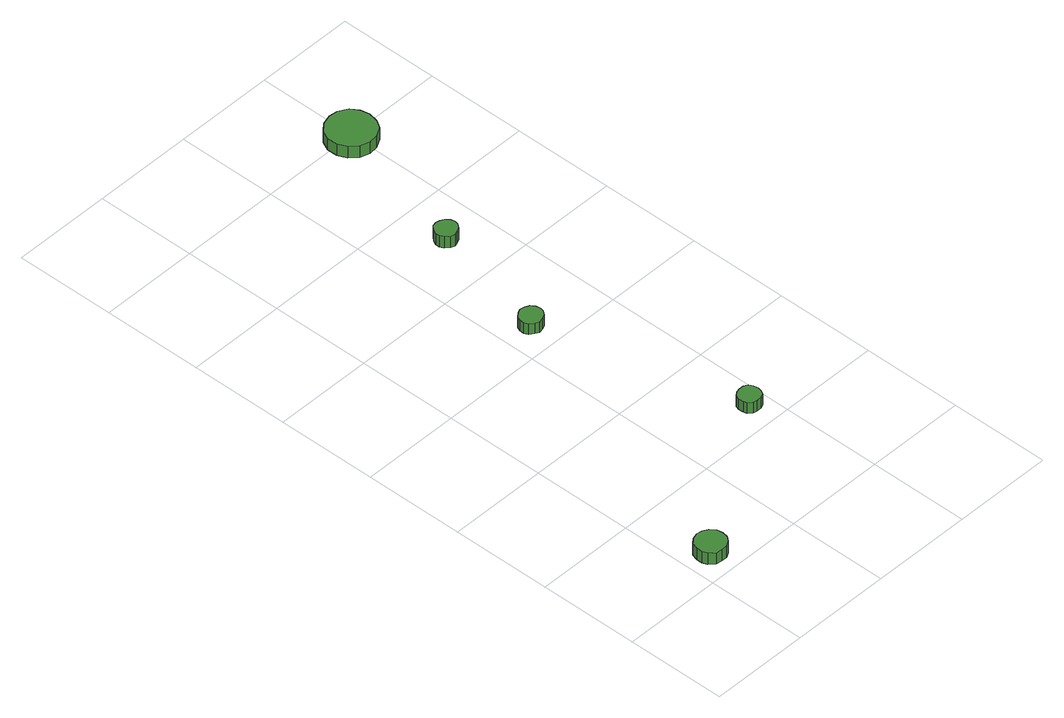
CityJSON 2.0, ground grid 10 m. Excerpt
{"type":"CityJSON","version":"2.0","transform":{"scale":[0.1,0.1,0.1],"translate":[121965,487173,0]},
"CityObjects":{
"tree1":{"type":"SolitaryVegetationObject","attributes":{"function":"something"},"geometry":[{"type":"MultiSurface","lod":"1","boundaries":[[[0,1,2,3,4,5,6,7,8,9,10,11,12,13,14]],[[15,16,17,18,19,20,21,22,23,24,25,26,27,28,29]],[[0,29,28,1]],[[1,28,27,2]],[[2,27,26,3]],[[3,26,25,4]],[[4,25,24,5]],[[5,24,23,6]],[[6,23,22,7]],[[7,22,21,8]],[[8,21,20,9]],[[9,20,19,10]],[[10,19,18,11]],[[11,18,17,12]],[[12,17,16,13]],[[13,16,15,14]],[[14,15,29,0]]]}]},
"tree2":{"type":"SolitaryVegetationObject","attributes":{"function":"something"},"geometry":[{"type":"MultiSurface","lod":"1","boundaries":[[[30,31,32,33,34,35,36,37,38,39,40,41,42,43,44]],[[45,46,47,48,49,50,51,52,53,54,55,56,57,58,59]],[[30,59,58,31]],[[31,58,57,32]],[[32,57,56,33]],[[33,56,55,34]],[[34,55,54,35]],[[35,54,53,36]],[[36,53,52,37]],[[37,52,51,38]],[[38,51,50,39]],[[39,50,49,40]],[[40,49,48,41]],[[41,48,47,42]],[[42,47,46,43]],[[43,46,45,44]],[[44,45,59,30]]]}]},
"tree3":{"type":"SolitaryVegetationObject","attributes":{"function":"something"},"geometry":[{"type":"MultiSurface","lod":"1","boundaries":[[[60,61,62,63,64,65,66,67,68,69,70,71,72,73,74]],[[75,76,77,78,79,80,81,82,83,84,85,86,87,88,89]],[[60,89,88,61]],[[61,88,87,62]],[[62,87,86,63]],[[63,86,85,64]],[[64,85,84,65]],[[65,84,83,66]],[[66,83,82,67]],[[67,82,81,68]],[[68,81,80,69]],[[69,80,79,70]],[[70,79,78,71]],[[71,78,77,72]],[[72,77,76,73]],[[73,76,75,74]],[[74,75,89,60]]]}]},
"tree4":{"type":"SolitaryVegetationObject","attributes":{"function":"something"},"geometry":[{"type":"MultiSurface","lod":"1","boundaries":[[[90,91,92,93,94,95,96,97,98,99,100,101,102,103,104]],[[105,106,107,108,109,110,111,112,113,114,115,116,117,118,119]],[[90,119,118,91]],[[91,118,117,92]],[[92,117,116,93]],[[93,116,115,94]],[[94,115,114,95]],[[95,114,113,96]],[[96,113,112,97]],[[97,112,111,98]],[[98,111,110,99]],[[99,110,109,100]],[[100,109,108,101]],[[101,108,107,102]],[[102,107,106,103]],[[103,106,105,104]],[[104,105,119,90]]]}]},
"tree5":{"type":"SolitaryVegetationObject","attributes":{"function":"something"},"geometry":[{"type":"MultiSurface","lod":"1","boundaries":[[[120,121,122,123,124,125,126,127,128,129,130,131,132,133,134]],[[135,136,137,138,139,140,141,142,143,144,145,146,147,148,149]],[[120,149,148,121]],[[121,148,147,122]],[[122,147,146,123]],[[123,146,145,124]],[[124,145,144,125]],[[125,144,143,126]],[[126,143,142,127]],[[127,142,141,128]],[[128,141,140,129]],[[129,140,139,130]],[[130,139,138,131]],[[131,138,137,132]],[[132,137,136,133]],[[133,136,135,134]],[[134,135,149,120]]]}]}
},
"vertices":[
[38,24,18],[37,30,18],[33,35,18],[28,38,18],[22,39,18],[16,37,18],[11,33,18],[9,27,18],[9,21,18],[11,16,18],[16,11,18],[22,10,18],[28,10,18],[33,13,18],[37,18,18],[37,18,5],[33,13,5],[28,10,5],[22,10,5],[16,11,5],[11,16,5],[9,21,5],[9,27,5],[11,33,5],[16,37,5],[22,39,5],[28,38,5],[33,35,5],[37,30,5],[38,24,5],
[189,123,19],[188,128,19],[186,132,19],[182,134,19],[177,134,19],[173,133,19],[169,130,19],[168,126,19],[168,121,19],[169,117,19],[173,114,19],[177,113,19],[182,113,19],[186,115,19],[188,119,19],[188,119,7],[186,115,7],[182,113,7],[177,113,7],[173,114,7],[169,117,7],[168,121,7],[168,126,7],[169,130,7],[173,133,7],[177,134,7],[182,134,7],[186,132,7],[188,128,7],[189,123,7],
[141,328,14],[140,333,14],[137,337,14],[133,339,14],[128,340,14],[124,338,14],[120,335,14],[118,331,14],[118,326,14],[120,322,14],[124,319,14],[128,317,14],[133,318,14],[137,320,14],[140,324,14],[140,324,2],[137,320,2],[133,318,2],[128,317,2],[124,319,2],[120,322,2],[118,326,2],[118,331,2],[120,335,2],[124,338,2],[128,340,2],[133,339,2],[137,337,2],[140,333,2],[141,328,2],
[171,454,14],[170,458,14],[167,462,14],[163,464,14],[159,465,14],[155,464,14],[151,460,14],[149,456,14],[149,452,14],[151,448,14],[155,444,14],[159,443,14],[163,444,14],[167,446,14],[170,450,14],[170,450,1],[167,446,1],[163,444,1],[159,443,1],[155,444,1],[151,448,1],[149,452,1],[149,456,1],[151,460,1],[155,464,1],[159,465,1],[163,464,1],[167,462,1],[170,458,1],[171,454,1],
[214,592,21],[212,601,21],[207,609,21],[198,614,21],[189,615,21],[179,612,21],[172,606,21],[168,597,21],[168,587,21],[172,578,21],[179,571,21],[189,568,21],[198,569,21],[207,574,21],[212,582,21],[212,582,8],[207,574,8],[198,569,8],[189,568,8],[179,571,8],[172,578,8],[168,587,8],[168,597,8],[172,606,8],[179,612,8],[189,615,8],[198,614,8],[207,609,8],[212,601,8],[214,592,8]
]}
